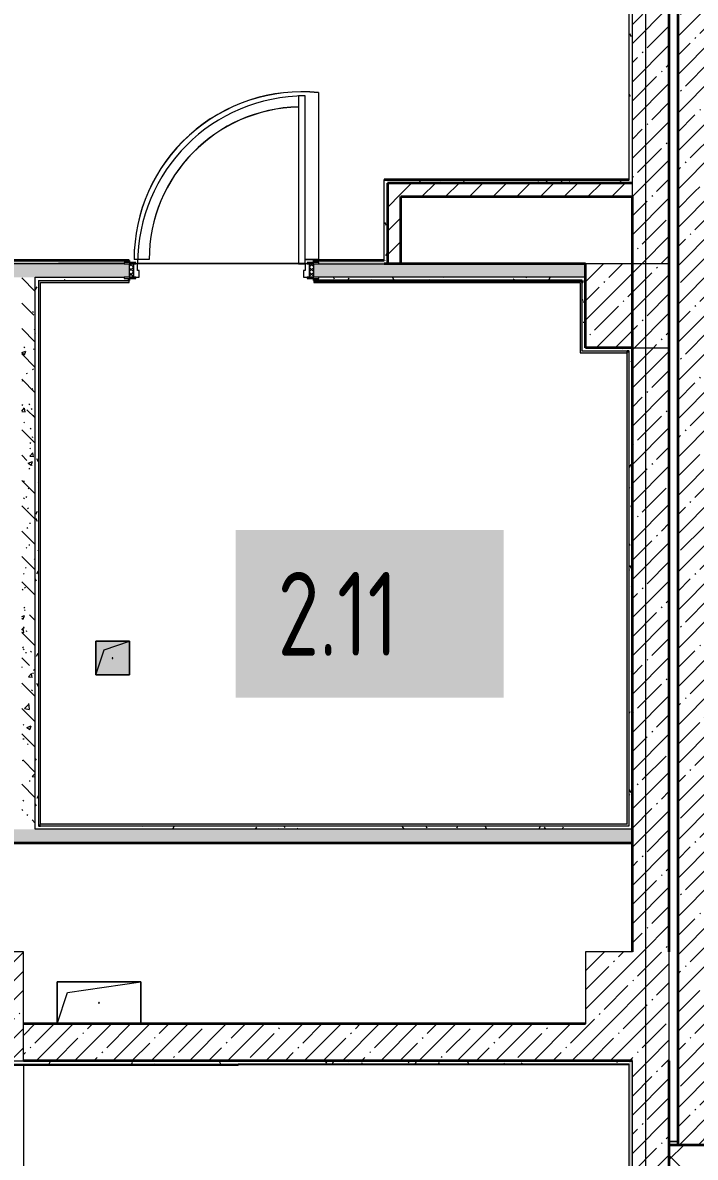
# Model space of a CAD drawing. Header units: millimetres. Extents: x 3914 to 443608, y -156176 to 78197.
# Drawn here: x 255809 to 259819, y -135653 to -128891 of the extents above; entities that cross this region are included whole.
import ezdxf

# ---------------------------------------------------------------- set-up
doc = ezdxf.new("R2010")
doc.units = ezdxf.units.MM
doc.linetypes.add('200_ШТРИХ__ш1_п0_6_', pattern=[160, 100, -60])
doc.linetypes.add('Осевая', pattern=[6350, 1270, -952.5, 3175, -952.5])
doc.layers.add('A-AREA-PATT-2', color=7, linetype='Continuous', lineweight=5, true_color=0xcde0ef, transparency=1)
for name, color, linetype, lineweight in [('A-DOOR-1', 7, 'Continuous', 5), ('A-DOOR-2', 7, '200_ШТРИХ__ш1_п0_6_', 5), ('A-DOOR-FRAM-2', 7, 'Continuous', 5), ('A-FLOR', 7, 'Continuous', 9), ('A-GENM', 7, 'Continuous', 9), ('A-WALL', 7, 'Continuous', 5), ('A-WALL-1', 7, 'Continuous', 35), ('I-WALL', 7, 'Continuous', 5), ('S-COLS', 7, 'Continuous', 9), ('S-COLS-1', 7, 'Continuous', 5), ('Оси', 7, 'Continuous', 9), ('Оси-2', 7, 'Осевая', 9)]:
    doc.layers.add(name, color=color, linetype=linetype, lineweight=lineweight)
doc.layers.add('A-DOOR-FRAM-1', color=7, linetype='Continuous', lineweight=5, true_color=0xc0c0c0)
doc.layers.add('A-WALL-FNSH-1', color=9, linetype='Continuous', lineweight=5, true_color=0x808080)
doc.styles.add('СПДС', font='ГОСТ тип А.ttf', dxfattribs={"width": 0.9})
pattern_1 = [(45, (174964.42, -145977.62), (-114.04925, 114.04925), []), (45, (175078.47, -145977.62), (-114.04925, 114.04925), [201.612, -40.322, 6.706, -33.617])]
pattern_2 = [(135, (174964.42, -145977.62), (-150.8683, -150.8683), [213.36, -35.56, 7.112, -35.56]), (135, (174964.42, -145826.85), (-150.8683, -150.8683), []), (50, (174964.42, -145977.62), (255.05767, -22.3145), [26.67, -293.37]), (355, (174964.42, -145977.62), (-49.3404, 267.4791), [21.336, -234.696]), (100.451, (174985.68, -145979.48), (205.7195, 245.16356), [22.666, -249.326]), (46.184, (174964.42, -145906.5), (379.511, -58.86), [40.005, -440.055]), (96.636, (174996.05, -145911.4), (332.3634, 346.3991), [33.999, -373.989]), (351.184, (174964.42, -145906.5), (332.3669, 346.3953), [32.004, -352.044]), (21, (174999.98, -145924.28), (212.26017, -143.1711), [26.67, -293.37]), (326, (174999.98, -145924.28), (86.5224, 257.8632), [21.336, -234.696]), (71.451, (175017.67, -145936.2), (298.78395, 114.6901), [22.666, -249.326]), (37.5, (174964.42, -145977.62), (4.32385, 118.37751), [6.706, -225.146, 6.706, -231.546, -235.585]), (37.5, (174964.42, -145977.62), (4.32385, 118.37751), [-470.103, 6.706, -228.879]), (7.5, (174964.42, -145977.62), (93.54758, 140.2533), [6.706, -129.134, 6.706, -219.812, -89.789]), (7.5, (174964.42, -145977.62), (93.54758, 140.2533), [-362.356, 6.706, -83.083]), (327.5, (174885.12, -145977.62), (189.82734, -8.02019), [6.706, -82.194, 6.706, -270.662, -368.046]), (327.5, (174885.12, -145977.62), (189.82734, -8.02019), [-366.268, 6.706, -361.34]), (317.5, (174849.56, -145977.62), (207.38114, 35.59764), [6.706, -108.864, 6.706, -177.495, -261.366]), (317.5, (174849.56, -145977.62), (207.38114, 35.59764), [-299.771, 6.706, -254.66])]
pattern_3 = [(45, (174964.42, -145977.62), (-70.71068, 70.71068), [])]
pattern_4 = [(0, (174964.42, -145977.62), (243.84, 60.96), [20.117, -162.763, 20.117, -162.763, -975.36]), (0, (174964.42, -145977.62), (243.84, 60.96), [-365.76, 20.117, -345.643, 20.117, -162.763, -426.72]), (0, (174964.42, -145977.62), (243.84, 60.96), [-914.4, 20.117, -101.803, 20.117, -284.683]), (120, (175055.86, -145947.14), (-174.71291, 180.691634), [20.117, -162.763, 20.117, -162.763, -975.36]), (120, (175055.86, -145947.14), (-174.71291, 180.691634), [-365.76, 20.117, -345.643, 20.117, -162.763, -426.72]), (120, (175055.86, -145947.14), (-174.71291, 180.691634), [-914.4, 20.117, -101.803, 20.117, -284.683]), (240, (175086.34, -145825.22), (-69.12709, -241.651634), [20.117, -162.763, 20.117, -162.763, -975.36]), (240, (175086.34, -145825.22), (-69.12709, -241.651634), [-365.76, 20.117, -345.643, 20.117, -162.763, -426.72]), (240, (175086.34, -145825.22), (-69.12709, -241.651634), [-914.4, 20.117, -101.803, 20.117, -284.683])]

# ---------------------------------------------------------------- blocks, each defined once
blk = doc.blocks.new('GM_Отверстие прямоугольное _в плите_ - Отверстие-V379-Объем проектирования 2 этажа')
at = {"layer": 'A-GENM'}
for p, q in [((-100, -100), (-100, 100)), ((-100, 100), (100, 100)), ((100, 100), (-100, 100)), ((-100, 100), (-100, -100)), ((-50, 50), (100, 100)), ((100, 100), (100, -100)), ((100, -100), (100, 100)), ((-100, -100), (-50, 50)), ((100, -100), (-100, -100)), ((-100, -100), (100, -100))]:
    blk.add_line(p, q, dxfattribs=at)
for start, end in [(360, 180), (180, 360)]:
    blk.add_arc((0, 0), 2.5, start, end, dxfattribs=at)
blk = doc.blocks.new('BSC_Колонна _Прямоугольная - 650х500-V424-Объем проектирования 2 этажа')
at = {"layer": 'S-COLS-1'}
h = blk.add_hatch(dxfattribs=at)
h.set_pattern_fill('FP_173', color=256, style=0, pattern_type=2)
h.set_pattern_definition([(135, (11225, -80600), (-114.04925, -114.04925), []), (135, (11225, -80485.95), (-114.04925, -114.04925), [201.612, -40.322, 6.706, -33.617])])
h.paths.add_polyline_path([(325, -250), (325, 250), (-325, 250), (-325, -250), (105, -250)])
for p, q in [((325, 250), (-325, 250)), ((-325, 250), (-325, -250)), ((325, -250), (325, 250)), ((-325, -250), (325, -250))]:
    blk.add_line(p, q, dxfattribs=at)
blk = doc.blocks.new('GM_Отверстие прямоугольное _в плите_ - Отверстие-V440-Объем проектирования 2 этажа')
at = {"layer": 'A-GENM'}
for p, q in [((-250, -125), (-250, 125)), ((-250, 125), (250, 125)), ((250, 125), (-250, 125)), ((-250, 125), (-250, -125)), ((-187.5, 62.5), (250, 125)), ((250, 125), (250, -125)), ((250, -125), (250, 125)), ((-250, -125), (-187.5, 62.5))]:
    blk.add_line(p, q, dxfattribs=at)
for start, end in [(360, 180), (180, 360)]:
    blk.add_arc((0, 0), 2.5, start, end, dxfattribs=at)

msp = doc.modelspace()

# ---------------------------------------------------------------- hatches: boundary and pattern name
at = {"layer": 'A-AREA-PATT-2'}
h = msp.add_hatch(color=256, dxfattribs=at)
h.paths.add_polyline_path([(259418.9, -133672.1), (259418.9, -130853.1), (259138.9, -130853.1), (259138.9, -130433.1), (257544.4, -130433.1), (257544.4, -130438.6), (259133.4, -130438.6), (259133.4, -130858.6), (259413.4, -130858.6), (259413.4, -133666.6), (255915.2, -133666.6), (255915.2, -130438.6), (256444.4, -130438.6), (256444.4, -130433.1), (255909.7, -130433.1), (255909.7, -133672.1), (259164.4, -133672.1)])
h.paths.add_polyline_path([(256445.2, -132777.6), (256444.4, -132577.6), (256245.2, -132577.6), (256245.2, -132777.6), (256444.4, -132777.6)])
msp.add_hatch(color=256, dxfattribs=at).paths.add_polyline_path([(255814.4, -135105.6), (257093.9, -135105.6), (257093.9, -135101.6), (255294.4, -135101.6), (255294.6, -135105.6), (255318.9, -135105.6)])
at = {"layer": 'A-DOOR-2'}
h = msp.add_hatch(dxfattribs=at)
h.set_pattern_fill('FP_199', color=256, style=0, pattern_type=2)
h.set_pattern_definition([(135, (258733.333, -130262.936), (-14.14214, -14.14214), []), (225, (258733.333, -130262.936), (14.14214, -14.14214), [])])
h.paths.add_polyline_path([(257519.4, -130407.6), (257544.4, -130407.6), (257544.4, -130327.6), (257519.4, -130329.4)])
at = {"layer": 'A-DOOR-FRAM-2'}
h = msp.add_hatch(dxfattribs=at)
h.set_pattern_fill('FP_200', color=256, style=0, pattern_type=2)
h.set_pattern_definition([(45, (256610.538, -130262.936), (-14.1421, 14.1421), []), (135, (256610.538, -130262.936), (-14.1421, -14.1421), [])])
h.paths.add_polyline_path([(256444.4, -130407.6), (256469.4, -130405.8), (256469.4, -130327.6), (256444.4, -130327.6)])
at = {"layer": 'A-WALL'}
h = msp.add_hatch(dxfattribs=at)
h.set_pattern_fill('FP_24', color=256, style=0, pattern_type=2)
h.set_pattern_definition([(45, (174964.42, -145977.62), (-141.42136, 141.42136), []), (135, (174964.42, -145977.62), (-141.42136, -141.42136), [])])
h.paths.add_polyline_path([(264171.4, -135727.6), (264174.4, -135727.6), (264174.4, -135577.6), (264167.9, -135577.6), (264167.9, -135727.6)])
h.paths.add_polyline_path([(259894.4, -135727.6), (259914.4, -135727.6), (259914.4, -135577.6), (259664.4, -135577.6), (259664.4, -135727.6), (259814.4, -135727.6)])
at = {"layer": 'I-WALL'}
h = msp.add_hatch(dxfattribs=at)
h.set_pattern_fill('FP_191', color=256, style=0, pattern_type=2)
h.set_pattern_definition(pattern_4)
h.paths.add_polyline_path([(259444.4, -129827.6), (259443.9, -128737.6), (259436.4, -128737.6), (259436.4, -128707.6), (259424.4, -128707.6), (259424.4, -129826.6)])
h.paths.add_polyline_path([(259424.4, -127607.6), (259436.4, -127607.6), (259436.4, -127577.6), (259444.4, -127577.6), (259444.4, -127377.6), (259424.4, -127377.6), (259424.4, -127544.6)])
h = msp.add_hatch(dxfattribs=at)
h.set_pattern_fill('FP_1', color=256, style=0, pattern_type=2)
h.set_pattern_definition(pattern_1)
h.paths.add_polyline_path([(259664.4, -130447.6), (259664.4, -128707.6), (259444.4, -128707.6), (259444.4, -130327.6), (259621.8, -130327.6), (259636.4, -130368.7)])
h.paths.add_polyline_path([(259444.4, -127607.6), (259664.4, -127607.6), (259664.4, -127407.6), (259444.4, -127407.6), (259444.4, -127577.6)])
h = msp.add_hatch(dxfattribs=at)
h.set_pattern_fill('FP_1', color=256, style=0, pattern_type=2)
h.set_pattern_definition(pattern_1)
h.paths.add_polyline_path([(259934.4, -129897.6), (259934.4, -128707.6), (259714.4, -128707.6), (259714.4, -129897.6)])
h = msp.add_hatch(dxfattribs=at)
h.set_pattern_fill('FP_191', color=256, style=0, pattern_type=2)
h.set_pattern_definition(pattern_4)
h.paths.add_polyline_path([(257984.4, -130327.6), (257984.4, -129827.6), (257964.4, -129827.6), (257964.4, -130306.6), (257978.3, -130321.2)])
h.paths.add_polyline_path([(257964.4, -130327.6), (257984.4, -130327.6), (257964.4, -130307.6), (257964.4, -130320.2)])
h = msp.add_hatch(dxfattribs=at)
h.set_pattern_fill('FP_191', color=256, style=0, pattern_type=2)
h.set_pattern_definition(pattern_4)
h.paths.add_polyline_path([(259423.9, -129847.6), (259444.4, -129847.6), (259444.4, -129827.6), (257984.4, -129827.6), (257984.4, -129847.6), (259410.6, -129847.6)])
h = msp.add_hatch(dxfattribs=at)
h.set_pattern_fill('FP_22', color=256, style=0, pattern_type=2)
h.set_pattern_definition(pattern_3)
h.paths.add_polyline_path([(258064.4, -130327.6), (258064.4, -129847.6), (257984.4, -129847.6), (257984.4, -130327.6)])
h = msp.add_hatch(dxfattribs=at)
h.set_pattern_fill('FP_22', color=256, style=0, pattern_type=2)
h.set_pattern_definition(pattern_3)
h.paths.add_polyline_path([(259444.4, -129927.6), (259444.4, -129847.6), (258064.4, -129847.6), (258064.4, -129927.6), (259423.9, -129927.6)])
h = msp.add_hatch(dxfattribs=at)
h.set_pattern_fill('FP_1', color=256, style=0, pattern_type=2)
h.set_pattern_definition(pattern_1)
h.paths.add_polyline_path([(259714.4, -135577.6), (259934.4, -135577.6), (259934.4, -129897.6), (259714.4, -129897.6), (259714.4, -135560.6)])
h = msp.add_hatch(dxfattribs=at)
h.set_pattern_fill('FP_191', color=256, style=0, pattern_type=2)
h.set_pattern_definition(pattern_4)
h.paths.add_polyline_path([(256022.8, -130327.6), (256414.4, -130327.4), (256414.4, -130319.6), (256444.4, -130319.6), (256444.4, -130307.6), (253544.4, -130307.6), (253544.4, -130319.6), (253574.4, -130319.6), (253574.4, -130327.6), (255804.2, -130327.6)])
h.paths.add_polyline_path([(257964.4, -130327.6), (257964.4, -130307.6), (257544.4, -130307.6), (257544.4, -130319.6), (257574.4, -130319.6), (257574.4, -130327.6), (257584.8, -130327.6)])
h.paths.add_polyline_path([(250444.4, -130327.6), (250959.2, -130327.6), (250959.2, -130319.6), (250989.2, -130319.6), (250989.2, -130307.6), (248504.4, -130307.6), (248504.4, -130327.6), (249518.1, -130327.6)])
h.paths.add_polyline_path([(252414.4, -130327.6), (252414.4, -130319.6), (252444.4, -130319.6), (252444.4, -130307.6), (252089.2, -130307.6), (252089.2, -130319.6), (252119.2, -130319.6), (252119.2, -130327.6), (252409.1, -130327.6)])
h = msp.add_hatch(dxfattribs=at)
h.set_pattern_fill('FP_41', color=256, style=0, pattern_type=2)
h.set_pattern_definition(pattern_2)
h.paths.add_polyline_path([(258924.5, -130407.6), (259164.4, -130407.4), (259164.4, -130327.6), (257544.4, -130327.6), (257544.4, -130407.6), (258389.5, -130407.6)])
h.paths.add_polyline_path([(256444.4, -130407.6), (256444.4, -130327.6), (254044.4, -130327.6), (254044.4, -130407.6), (256414.4, -130407.6)])
h.paths.add_polyline_path([(252444.4, -130407.6), (252444.4, -130327.6), (252089.2, -130327.6), (252089.2, -130407.6), (252414.4, -130407.6)])
h.paths.add_polyline_path([(250989.2, -130407.6), (250989.2, -130327.6), (250524.4, -130327.6), (250524.4, -130407.6), (250963.6, -130407.6)])
h = msp.add_hatch(dxfattribs=at)
h.set_pattern_fill('FP_41', color=256, style=0, pattern_type=2)
h.set_pattern_definition(pattern_2)
h.paths.add_polyline_path([(255804.2, -133697.6), (255884.2, -133695.8), (255884.2, -130407.6), (255804.2, -130407.6), (255804.2, -133677.6)])
h = msp.add_hatch(dxfattribs=at)
h.set_pattern_fill('FP_191', color=256, style=0, pattern_type=2)
h.set_pattern_definition(pattern_4)
h.paths.add_polyline_path([(258064.4, -130427.6), (259144.4, -130427.6), (259144.4, -130407.6), (257574.4, -130407.6), (257574.4, -130415.6), (257544.4, -130415.6), (257544.4, -130427.6), (257984.4, -130427.6)])
h.paths.add_polyline_path([(256414.4, -130427.6), (256444.4, -130427.6), (256443.1, -130415.6), (256414.4, -130415.6), (256414.4, -130407.6), (255884.2, -130407.6), (255884.2, -130427.6), (256169.4, -130427.6)])
h = msp.add_hatch(dxfattribs=at)
h.set_pattern_fill('FP_191', color=256, style=0, pattern_type=2)
h.set_pattern_definition(pattern_4)
h.paths.add_polyline_path([(255904.2, -133677.6), (255904.2, -130427.6), (255884.2, -130427.6), (255884.2, -133677.6), (255894.3, -133677.6)])
h = msp.add_hatch(dxfattribs=at)
h.set_pattern_fill('FP_191', color=256, style=0, pattern_type=2)
h.set_pattern_definition(pattern_4)
h.paths.add_polyline_path([(259164.4, -130827.6), (259164.4, -130407.6), (259144.4, -130407.6), (259144.4, -130827.6)])
h = msp.add_hatch(dxfattribs=at)
h.set_pattern_fill('FP_191', color=256, style=0, pattern_type=2)
h.set_pattern_definition(pattern_4)
h.paths.add_polyline_path([(259166.4, -130847.6), (259424.4, -130847.6), (259424.4, -130827.6), (259144.4, -130827.6), (259144.4, -130847.6), (259165.4, -130847.6)])
h = msp.add_hatch(dxfattribs=at)
h.set_pattern_fill('FP_191', color=256, style=0, pattern_type=2)
h.set_pattern_definition(pattern_4)
h.paths.add_polyline_path([(259444.4, -133677.6), (259444.4, -130827.6), (259424.4, -130827.6), (259424.4, -133677.6), (259442.5, -133677.6)])
h = msp.add_hatch(dxfattribs=at)
h.set_pattern_fill('FP_1', color=256, style=0, pattern_type=2)
h.set_pattern_definition(pattern_1)
h.paths.add_polyline_path([(259633.6, -141927.6), (259664.4, -141927.6), (259664.4, -135077.6), (259444.4, -135077.6), (259444.4, -141927.6), (259474.4, -141927.6)])
h.paths.add_polyline_path([(259474.4, -134427.6), (259664.4, -134427.6), (259664.4, -130827.6), (259444.4, -130827.6), (259444.4, -134427.6), (259471.8, -134427.6)])
h = msp.add_hatch(dxfattribs=at)
h.set_pattern_fill('FP_191', color=256, style=0, pattern_type=2)
h.set_pattern_definition(pattern_4)
h.paths.add_polyline_path([(259127, -133697.6), (259444.4, -133697.6), (259442.5, -133677.6), (255884.2, -133677.6), (255884.2, -133697.6), (258389.5, -133697.6)])
h = msp.add_hatch(dxfattribs=at)
h.set_pattern_fill('FP_41', color=256, style=0, pattern_type=2)
h.set_pattern_definition(pattern_2)
h.paths.add_polyline_path([(258389.5, -133777.6), (259444.4, -133777.6), (259444.4, -133697.6), (252244.2, -133697.7), (252244.2, -133777.6), (258191, -133777.6)])
h = msp.add_hatch(dxfattribs=at)
h.set_pattern_fill('FP_1', color=256, style=0, pattern_type=2)
h.set_pattern_definition(pattern_1)
h.paths.add_polyline_path([(258389.5, -135077.6), (259164.4, -135077.6), (259164.4, -134857.6), (255814.4, -134857.6), (255814.4, -135077.6), (258191, -135077.6)])
h = msp.add_hatch(dxfattribs=at)
h.set_pattern_fill('FP_191', color=256, style=0, pattern_type=2)
h.set_pattern_definition(pattern_4)
h.paths.add_polyline_path([(259423.4, -135097.6), (259424.4, -135077.6), (255294.4, -135077.6), (255294.4, -135097.6), (259213.2, -135097.6)])
h = msp.add_hatch(dxfattribs=at)
h.set_pattern_fill('FP_191', color=256, style=0, pattern_type=2)
h.set_pattern_definition(pattern_4)
h.paths.add_polyline_path([(259444.4, -141837.6), (259444.4, -135077.6), (259424.4, -135077.6), (259424.4, -141836.6)])
at = {"layer": 'S-COLS-1'}
h = msp.add_hatch(dxfattribs=at)
h.set_pattern_fill('FP_1', color=256, style=0, pattern_type=2)
h.set_pattern_definition(pattern_1)
h.paths.add_polyline_path([(259164.4, -130827.6), (259664.4, -130827.6), (259664.4, -130447.6), (259621.8, -130327.6), (259164.4, -130327.6), (259164.4, -130447.6)])
h = msp.add_hatch(dxfattribs=at)
h.set_pattern_fill('FP_1', color=256, style=0, pattern_type=2)
h.set_pattern_definition(pattern_1)
h.paths.add_polyline_path([(259636.4, -135077.6), (259664.4, -135077.6), (259664.4, -134427.6), (259164.4, -134427.6), (259164.4, -135077.6), (259474.4, -135077.6)])

# ---------------------------------------------------------------- linework, layer by layer
at = {"layer": 'A-DOOR-1'}
for p, q in [((257494.4, -129327.6), (257454.4, -129327.6)), ((257454.4, -129327.6), (257454.4, -130327.6)), ((257494.4, -130327.6), (257494.4, -129327.6)), ((257454.4, -130327.6), (257494.4, -130327.6))]:
    msp.add_line(p, q, dxfattribs=at)
msp.add_arc((257494.4, -130327.6), 1000, 90, 180, dxfattribs=at)
at = {"layer": 'A-DOOR-FRAM-1'}
for p, q in [((256484.4, -130319.6), (256414.4, -130319.6)), ((256414.4, -130319.6), (256414.4, -130327.6)), ((256414.4, -130327.6), (256484.4, -130327.6)), ((256469.4, -130327.6), (256444.4, -130327.6)), ((256444.4, -130327.6), (256444.4, -130407.6)), ((256494.4, -130327.6), (256469.4, -130327.6)), ((256469.4, -130327.6), (256469.4, -130407.6)), ((256469.4, -130407.6), (256469.4, -130327.6)), ((256484.4, -130327.6), (256469.4, -130327.6)), ((256469.4, -130327.6), (256469.4, -130328.6)), ((256469.4, -130328.6), (256484.4, -130328.6)), ((256484.4, -130327.6), (256484.4, -130319.6)), ((256484.4, -130328.6), (256484.4, -130327.6)), ((256494.4, -130367.6), (256494.4, -130327.6)), ((256504.4, -130367.6), (256494.4, -130367.6)), ((256504.4, -130407.6), (256504.4, -130367.6)), ((257494.4, -130367.6), (257484.4, -130367.6)), ((257484.4, -130367.6), (257484.4, -130407.6)), ((257494.4, -130327.6), (257494.4, -130367.6)), ((257519.4, -130327.6), (257494.4, -130327.6)), ((257574.4, -130319.6), (257504.4, -130319.6)), ((257504.4, -130319.6), (257504.4, -130327.6)), ((257519.4, -130327.6), (257504.4, -130327.6)), ((257504.4, -130327.6), (257504.4, -130328.6)), ((257504.4, -130327.6), (257574.4, -130327.6)), ((257504.4, -130328.6), (257519.4, -130328.6)), ((257519.4, -130407.6), (257519.4, -130327.6)), ((257544.4, -130327.6), (257519.4, -130327.6)), ((257519.4, -130327.6), (257519.4, -130407.6)), ((257519.4, -130328.6), (257519.4, -130327.6)), ((257544.4, -130407.6), (257544.4, -130327.6)), ((257574.4, -130327.6), (257574.4, -130319.6)), ((256484.4, -130407.6), (256414.4, -130407.6)), ((256414.4, -130407.6), (256414.4, -130415.6)), ((256414.4, -130415.6), (256484.4, -130415.6)), ((256444.4, -130407.6), (256469.4, -130407.6)), ((256484.4, -130406.6), (256469.4, -130406.6)), ((256469.4, -130406.6), (256469.4, -130407.6)), ((256469.4, -130407.6), (256504.4, -130407.6)), ((256469.4, -130407.6), (256484.4, -130407.6)), ((256484.4, -130407.6), (256484.4, -130406.6)), ((256484.4, -130415.6), (256484.4, -130407.6)), ((257484.4, -130407.6), (257519.4, -130407.6)), ((257519.4, -130406.6), (257504.4, -130406.6)), ((257504.4, -130406.6), (257504.4, -130407.6)), ((257504.4, -130407.6), (257519.4, -130407.6)), ((257574.4, -130407.6), (257504.4, -130407.6)), ((257504.4, -130407.6), (257504.4, -130415.6)), ((257504.4, -130415.6), (257574.4, -130415.6)), ((257519.4, -130407.6), (257519.4, -130406.6)), ((257519.4, -130407.6), (257544.4, -130407.6)), ((257574.4, -130415.6), (257574.4, -130407.6))]:
    msp.add_line(p, q, dxfattribs=at)
at = {"layer": 'A-FLOR'}
for p, q in [((257573.5, -129307.5), (257573.5, -130302.5)), ((257573.5, -129308.5), (257573.5, -130303.5)), ((256414.4, -130326.7), (256022.8, -130326.7)), ((256414.4, -130327.6), (256022.8, -130327.6)), ((256563.5, -130301.5), (256473.5, -130301.5)), ((256563.5, -130302.5), (256473.5, -130302.5)), ((257494.4, -130326.7), (256494.4, -130326.7)), ((257494.4, -130327.6), (256494.4, -130327.6)), ((257573.5, -130302.5), (257494.4, -130302.5)), ((257573.5, -130303.5), (257494.4, -130303.5)), ((255814.4, -135104.7), (255814.4, -141831.7)), ((255814.4, -135105.6), (255814.4, -141832.6)), ((259714.4, -135558.8), (259664.4, -135558.8)), ((259714.4, -135559.7), (259664.4, -135559.7))]:
    msp.add_line(p, q, dxfattribs=at)
for centre, radius, start, end in [((257473.5, -130302.5), 1000, 84.26083, 179.9427), ((257473.5, -130302.5), 1000, 84.26083, 179.9427), ((257473.5, -130303.5), 1000, 84.26083, 179.9427), ((257473.5, -130303.5), 1000, 84.26083, 179.9427), ((257473.5, -130302.5), 910, 91.20322, 179.93704), ((257473.5, -130302.5), 910, 91.20322, 179.93704), ((257473.5, -130303.5), 910, 91.20322, 179.93704), ((257473.5, -130303.5), 910, 91.20322, 179.93704)]:
    msp.add_arc(centre, radius, start, end, dxfattribs=at)
at = {"layer": 'A-WALL'}
for p, q in [((259424.4, -129827.6), (259424.4, -128707.6)), ((259444.4, -129927.6), (259444.4, -128737.6)), ((256022.8, -130327.6), (254044.4, -130327.6)), ((257574.4, -130327.6), (257964.4, -130327.6)), ((255884.2, -130407.6), (256414.4, -130407.6)), ((255884.2, -133697.6), (255884.2, -130407.6)), ((255904.2, -130427.6), (256444.4, -130427.6)), ((255904.2, -130427.6), (255904.2, -133677.6)), ((259164.4, -130407.6), (257574.4, -130407.6)), ((259424.4, -133677.6), (259424.4, -130847.6)), ((259444.4, -133697.6), (255884.2, -133697.6)), ((259424.4, -135097.6), (257093.9, -135097.6)), ((259424.4, -141837.6), (259424.4, -135097.6)), ((259444.4, -141927.6), (259444.4, -135077.6))]:
    msp.add_line(p, q, dxfattribs=at)
at = {"layer": 'A-WALL-1'}
for p, q in [((259664.4, -134427.6), (259664.4, -128737.6)), ((259714.4, -128707.6), (259714.4, -129877.6)), ((259424.4, -129827.6), (257964.4, -129827.6)), ((257984.4, -129847.6), (257984.4, -130327.6)), ((259444.4, -129847.6), (257984.4, -129847.6)), ((259714.4, -129877.6), (259714.4, -135577.6)), ((258064.4, -130327.6), (258064.4, -129927.6)), ((258064.4, -129927.6), (259444.4, -129927.6)), ((259444.4, -134427.6), (259444.4, -129927.6)), ((256444.4, -130307.6), (253544.4, -130307.6)), ((256444.4, -130319.6), (256444.4, -130307.6)), ((257964.4, -130307.6), (257544.4, -130307.6)), ((257544.4, -130307.6), (257544.4, -130319.6)), ((257964.4, -130306.6), (257964.4, -130307.6)), ((259164.4, -130327.6), (257964.4, -130327.6)), ((259164.4, -130827.6), (259164.4, -130327.6)), ((256444.4, -130427.6), (256444.4, -130415.6)), ((257544.4, -130415.6), (257544.4, -130427.6)), ((257544.4, -130427.6), (259144.4, -130427.6)), ((259144.4, -130427.6), (259144.4, -130438.6)), ((259444.4, -130827.6), (259164.4, -130827.6)), ((259413.4, -130847.6), (259424.4, -130847.6)), ((255915.2, -133677.6), (255904.2, -133677.6)), ((252244.2, -133777.6), (259444.4, -133777.6)), ((259164.4, -134857.6), (255814.4, -134857.6)), ((259444.4, -135077.6), (255814.4, -135077.6)), ((259664.4, -141927.6), (259664.4, -135077.6)), ((259664.4, -135577.6), (259954.4, -135577.6))]:
    msp.add_line(p, q, dxfattribs=at)
at = {"layer": 'A-WALL-FNSH-1'}
for p, q in [((259423.4, -128707.6), (259423.4, -129826.6)), ((257963.4, -129826.6), (257963.4, -130306.6)), ((259423.4, -129826.6), (257963.4, -129826.6)), ((257964.4, -130306.6), (257964.4, -129827.6)), ((256444.4, -130306.6), (253544.4, -130306.6)), ((256444.4, -130307.6), (256444.4, -130306.6)), ((257963.4, -130306.6), (257544.4, -130306.6)), ((257544.4, -130306.6), (257544.4, -130307.6)), ((256444.4, -130438.6), (256444.4, -130427.6)), ((257544.4, -130427.6), (257544.4, -130438.6)), ((255915.2, -130438.6), (256444.4, -130438.6)), ((255915.2, -133666.6), (255915.2, -130438.6)), ((257544.4, -130438.6), (259133.4, -130438.6)), ((259133.4, -130438.6), (259133.4, -130858.6)), ((259144.4, -130847.6), (259144.4, -130438.6)), ((259133.4, -130858.6), (259413.4, -130858.6)), ((259413.4, -130847.6), (259144.4, -130847.6)), ((259413.4, -133666.6), (259413.4, -130847.6)), ((259413.4, -133666.6), (255915.2, -133666.6)), ((255915.2, -133677.6), (259424.4, -133677.6)), ((257093.9, -135098.6), (259423.4, -135098.6)), ((259423.4, -135098.6), (259423.4, -141836.6))]:
    msp.add_line(p, q, dxfattribs=at)
at = {"layer": 'I-WALL'}
for p, q in [((255294.4, -135097.6), (257093.9, -135097.6)), ((257093.9, -135105.6), (257093.9, -135098.6)), ((257093.9, -135105.6), (255294.4, -135105.6))]:
    msp.add_line(p, q, dxfattribs=at)
at = {"layer": 'S-COLS-1'}
for p, q in [((259664.4, -130327.6), (259164.4, -130327.6)), ((259164.4, -130327.6), (259164.4, -130827.6)), ((259664.4, -130827.6), (259664.4, -130327.6)), ((259164.4, -130827.6), (259664.4, -130827.6)), ((259444.4, -134427.6), (259164.4, -134427.6)), ((259164.4, -134427.6), (259164.4, -134857.6)), ((259664.4, -135077.6), (259664.4, -134427.6)), ((259164.4, -135077.6), (259444.4, -135077.6))]:
    msp.add_line(p, q, dxfattribs=at)
at = {"layer": 'Оси'}
msp.add_lwpolyline([(259524.4, -147883.9), (259524.4, -142883.9), (259524.4, -129062.5), (259524.4, -124062.5)], dxfattribs=at)
at = {"layer": 'Оси-2'}
msp.add_line((259524.4, -142882.9), (259524.4, -129061.6), dxfattribs=at)

# ---------------------------------------------------------------- block references
at = {"layer": 'A-GENM'}
for name, p in [('GM_Отверстие прямоугольное _в плите_ - Отверстие-V379-Объем проектирования 2 этажа', (256345.2, -132677.6)), ('GM_Отверстие прямоугольное _в плите_ - Отверстие-V440-Объем проектирования 2 этажа', (256264.4, -134732.6))]:
    msp.add_blockref(name, p, dxfattribs=at)
at = {"layer": 'S-COLS', "rotation": 270.0000000000007}
msp.add_blockref('BSC_Колонна _Прямоугольная - 650х500-V424-Объем проектирования 2 этажа', (255564.4, -134752.6), dxfattribs=at)

# ---------------------------------------------------------------- texts
at = {"insert": (257329.6, -132163.8), "char_height": 500, "width": 1096.708, "attachment_point": 1, "style": 'СПДС', "bg_fill": 1, "box_fill_scale": 1.5, "bg_fill_color": 7, "bg_fill_true_color": 16777215, "bg_fill_transparency": 0}
msp.add_mtext('2.11', dxfattribs=at)

doc.saveas('drawing.dxf')
